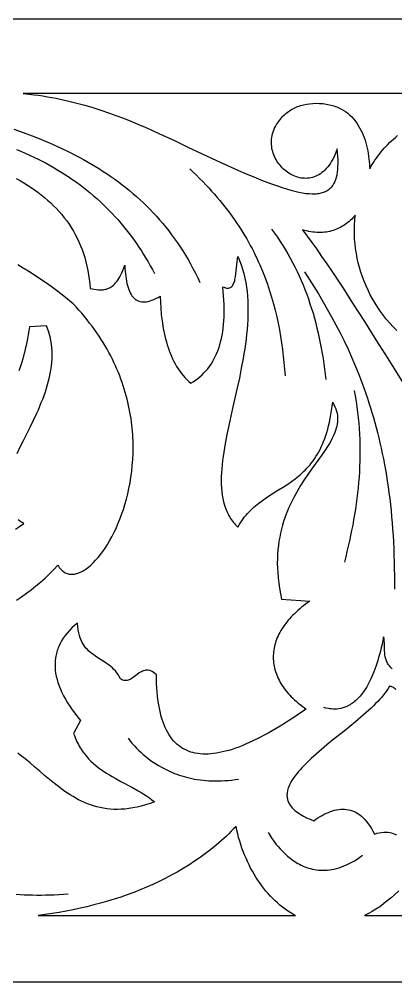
# Model space of a CAD drawing. Extents: x -58 to 58, y -20 to 20.
# Drawn here: x 13.56 to 29.2, y -20 to 20 of the extents above; entities that cross this region are included whole.
import ezdxf

# ---------------------------------------------------------------- set-up
doc = ezdxf.new("R2010")
doc.units = 0
doc.layers.add('LAYER_1', color=18, linetype='CONTINUOUS')

msp = doc.modelspace()

# ---------------------------------------------------------------- linework, layer by layer
at = {"layer": 'LAYER_1'}
for points in [[(-58.226, -20), (-36.442, -20), (58.226, -20), (58.226, 20), (-36.442, 20), (-58.226, 20)], [(25.04, -17.248), (24.926, -17.186), (24.815, -17.12), (24.705, -17.049), (24.597, -16.975), (24.491, -16.895), (24.387, -16.812), (24.285, -16.725), (24.185, -16.634), (24.088, -16.539), (23.993, -16.44), (23.9, -16.338), (23.809, -16.233), (23.72, -16.123), (23.635, -16.011), (23.551, -15.896), (23.47, -15.777), (23.392, -15.655), (23.316, -15.531), (23.244, -15.404), (23.173, -15.274), (23.106, -15.142), (23.042, -15.007), (22.98, -14.869), (22.921, -14.73), (22.866, -14.588), (22.813, -14.445), (22.764, -14.299), (22.717, -14.151), (22.674, -14.002), (22.634, -13.851), (22.598, -13.699), (22.565, -13.545), (22.467, -13.647), (22.367, -13.748), (22.266, -13.847), (22.164, -13.944), (21.956, -14.135), (21.743, -14.319), (21.525, -14.497), (21.302, -14.669), (21.075, -14.835), (20.843, -14.995), (20.608, -15.149), (20.368, -15.297), (20.124, -15.44), (19.876, -15.577), (19.625, -15.709), (19.37, -15.835), (19.112, -15.956), (18.851, -16.071), (18.586, -16.181), (18.319, -16.286), (18.048, -16.386), (17.775, -16.48), (17.5, -16.57), (17.222, -16.655), (16.942, -16.735), (16.66, -16.81), (16.376, -16.88), (16.09, -16.946), (15.802, -17.008), (15.513, -17.064), (15.223, -17.117), (14.931, -17.165), (14.638, -17.208), (14.345, -17.248)]]:
    msp.add_lwpolyline(points, close=True, dxfattribs=at)
for points in [[(40.272, 16.921), (13.728, 16.921), (14.176, 16.865), (14.363, 16.839), (14.549, 16.811), (14.732, 16.78), (14.912, 16.748), (15.091, 16.714), (15.268, 16.678), (15.443, 16.64), (15.617, 16.6), (15.788, 16.559), (15.958, 16.516), (16.293, 16.425), (16.622, 16.327), (16.945, 16.225), (17.263, 16.117), (17.576, 16.004), (17.886, 15.886), (18.191, 15.764), (18.494, 15.639), (18.794, 15.51), (19.091, 15.379), (19.387, 15.244), (19.976, 14.97), (20.564, 14.69), (21.154, 14.408), (21.751, 14.127), (22.054, 13.987), (22.359, 13.849), (22.668, 13.713), (22.981, 13.579), (23.299, 13.448), (23.622, 13.319), (23.95, 13.194), (24.284, 13.073), (24.48, 13.006), (24.666, 12.947), (24.843, 12.895), (25.011, 12.852), (25.171, 12.815), (25.322, 12.786), (25.464, 12.765), (25.599, 12.752), (25.725, 12.745), (25.843, 12.747), (25.899, 12.75), (25.954, 12.755), (26.006, 12.762), (26.057, 12.771), (26.106, 12.782), (26.152, 12.795), (26.197, 12.81), (26.241, 12.826), (26.282, 12.844), (26.322, 12.864), (26.36, 12.886), (26.396, 12.91), (26.431, 12.935), (26.464, 12.963), (26.495, 12.992), (26.524, 13.023), (26.552, 13.056), (26.579, 13.09), (26.603, 13.127), (26.627, 13.165), (26.648, 13.205), (26.669, 13.247), (26.687, 13.29), (26.704, 13.336), (26.734, 13.432), (26.759, 13.535), (26.777, 13.645), (26.791, 13.763), (26.799, 13.887), (26.802, 14.019), (26.801, 14.157), (26.794, 14.303), (26.783, 14.455), (26.768, 14.615), (26.726, 14.499), (26.682, 14.389), (26.636, 14.286), (26.587, 14.189), (26.536, 14.098), (26.484, 14.013), (26.429, 13.935), (26.373, 13.862), (26.315, 13.794), (26.256, 13.733), (26.195, 13.676), (26.133, 13.626), (26.07, 13.58), (26.006, 13.539), (25.941, 13.504), (25.875, 13.474), (25.809, 13.448), (25.742, 13.427), (25.675, 13.411), (25.607, 13.399), (25.54, 13.391), (25.472, 13.388), (25.404, 13.389), (25.337, 13.394), (25.27, 13.402), (25.204, 13.415), (25.138, 13.431), (25.073, 13.451), (25.008, 13.475), (24.945, 13.502), (24.883, 13.532), (24.822, 13.565), (24.762, 13.601), (24.704, 13.64), (24.647, 13.682), (24.592, 13.727), (24.539, 13.774), (24.488, 13.824), (24.439, 13.876), (24.392, 13.93), (24.348, 13.987), (24.306, 14.045), (24.266, 14.106), (24.229, 14.168), (24.195, 14.232), (24.164, 14.297), (24.136, 14.365), (24.111, 14.433), (24.09, 14.503), (24.071, 14.573), (24.057, 14.645), (24.046, 14.718), (24.039, 14.792), (24.036, 14.866), (24.037, 14.941), (24.042, 15.016), (24.051, 15.092), (24.064, 15.168), (24.083, 15.244), (24.106, 15.32), (24.133, 15.396), (24.166, 15.472), (24.203, 15.547), (24.246, 15.623), (24.284, 15.683), (24.324, 15.742), (24.365, 15.798), (24.407, 15.852), (24.451, 15.903), (24.496, 15.952), (24.542, 15.999), (24.589, 16.044), (24.638, 16.086), (24.687, 16.126), (24.738, 16.165), (24.79, 16.2), (24.843, 16.234), (24.897, 16.266), (24.953, 16.295), (25.009, 16.323), (25.066, 16.348), (25.124, 16.372), (25.184, 16.393), (25.244, 16.413), (25.305, 16.431), (25.367, 16.446), (25.494, 16.472), (25.623, 16.49), (25.757, 16.502), (25.893, 16.506), (26.031, 16.503), (26.105, 16.499), (26.176, 16.493), (26.247, 16.485), (26.315, 16.476), (26.382, 16.464), (26.447, 16.45), (26.511, 16.435), (26.573, 16.418), (26.633, 16.399), (26.692, 16.379), (26.75, 16.357), (26.806, 16.333), (26.914, 16.282), (27.016, 16.224), (27.112, 16.161), (27.203, 16.093), (27.289, 16.019), (27.369, 15.941), (27.445, 15.859), (27.515, 15.773), (27.581, 15.683), (27.643, 15.589), (27.699, 15.493), (27.752, 15.393), (27.8, 15.291), (27.845, 15.187), (27.885, 15.081), (27.922, 14.974), (27.955, 14.865), (27.984, 14.755), (28.011, 14.645), (28.034, 14.534), (28.054, 14.423), (28.071, 14.313), (28.085, 14.203), (28.097, 14.094), (28.106, 13.986), (28.112, 13.879), (28.116, 13.784), (28.168, 13.875), (28.221, 13.964), (28.276, 14.053), (28.334, 14.14), (28.393, 14.226), (28.454, 14.311), (28.518, 14.395), (28.583, 14.478), (28.651, 14.559), (28.721, 14.639), (28.792, 14.718), (28.866, 14.796), (28.942, 14.872), (29.02, 14.947), (29.099, 15.02), (29.181, 15.092), (29.265, 15.162)], [(13.344, 15.434), (13.72, 15.299), (14.093, 15.159), (14.461, 15.012), (14.643, 14.937), (14.824, 14.859), (15.004, 14.78), (15.183, 14.699), (15.36, 14.616), (15.536, 14.532), (15.71, 14.445), (15.883, 14.357), (16.055, 14.266), (16.225, 14.173), (16.394, 14.079), (16.561, 13.982), (16.726, 13.883), (16.89, 13.781), (17.052, 13.677), (17.212, 13.571), (17.371, 13.463), (17.528, 13.352), (17.683, 13.238), (17.836, 13.122), (17.988, 13.004), (18.137, 12.883), (18.285, 12.759), (18.431, 12.632), (18.574, 12.503), (18.716, 12.37), (18.855, 12.235), (18.993, 12.097), (19.128, 11.956), (19.261, 11.812), (19.392, 11.665), (19.52, 11.514), (19.647, 11.361), (19.771, 11.204), (19.892, 11.044), (20.012, 10.881), (20.129, 10.715), (20.243, 10.545), (20.355, 10.371), (20.464, 10.194), (20.571, 10.014), (20.676, 9.83), (20.777, 9.642), (20.876, 9.451), (20.973, 9.256), (21.066, 9.057)], [(13.452, 14.59), (13.635, 14.514), (13.815, 14.436), (13.993, 14.356), (14.169, 14.273), (14.342, 14.189), (14.512, 14.102), (14.681, 14.013), (14.847, 13.922), (15.01, 13.829), (15.171, 13.734), (15.33, 13.637), (15.486, 13.537), (15.64, 13.435), (15.791, 13.332), (15.94, 13.226), (16.087, 13.118), (16.231, 13.008), (16.373, 12.896), (16.513, 12.782), (16.65, 12.665), (16.785, 12.547), (16.918, 12.427), (17.048, 12.304), (17.176, 12.18), (17.302, 12.053), (17.425, 11.925), (17.546, 11.794), (17.665, 11.662), (17.782, 11.527), (17.896, 11.39), (18.008, 11.252), (18.118, 11.111), (18.225, 10.969), (18.33, 10.824), (18.433, 10.677), (18.534, 10.529), (18.633, 10.378), (18.729, 10.226), (18.823, 10.071), (18.915, 9.915), (19.005, 9.757), (19.093, 9.597), (19.178, 9.434)], [(20.641, 13.778), (20.781, 13.648), (20.917, 13.517), (21.05, 13.386), (21.18, 13.255), (21.306, 13.123), (21.43, 12.992), (21.55, 12.86), (21.667, 12.728), (21.781, 12.596), (21.893, 12.464), (22.001, 12.332), (22.106, 12.2), (22.209, 12.067), (22.308, 11.935), (22.405, 11.802), (22.499, 11.669), (22.59, 11.537), (22.679, 11.403), (22.765, 11.27), (22.849, 11.137), (22.93, 11.004), (23.008, 10.87), (23.084, 10.736), (23.158, 10.603), (23.229, 10.469), (23.298, 10.335), (23.365, 10.201), (23.429, 10.067), (23.491, 9.932), (23.552, 9.798), (23.665, 9.529), (23.771, 9.26), (23.869, 8.99), (23.959, 8.72), (24.043, 8.449), (24.119, 8.179), (24.189, 7.908), (24.253, 7.636), (24.311, 7.365), (24.364, 7.093), (24.411, 6.821), (24.454, 6.549), (24.492, 6.276), (24.526, 6.004), (24.557, 5.731), (24.583, 5.458), (24.607, 5.185)], [(13.435, 13.383), (13.595, 13.294), (13.752, 13.202), (13.904, 13.108), (14.054, 13.011), (14.199, 12.911), (14.341, 12.808), (14.478, 12.702), (14.612, 12.594), (14.742, 12.482), (14.868, 12.368), (14.99, 12.25), (15.107, 12.13), (15.221, 12.006), (15.33, 11.879), (15.434, 11.749), (15.535, 11.616), (15.631, 11.479), (15.722, 11.339), (15.809, 11.196), (15.891, 11.049), (15.968, 10.899), (16.04, 10.745), (16.108, 10.588), (16.171, 10.427), (16.229, 10.262), (16.282, 10.093), (16.329, 9.921), (16.372, 9.745), (16.409, 9.565), (16.441, 9.381), (16.468, 9.194), (16.489, 9.002), (16.505, 8.806), (16.675, 8.779), (16.764, 8.766), (16.856, 8.757), (16.95, 8.754), (16.997, 8.756), (17.045, 8.76), (17.092, 8.766), (17.14, 8.776), (17.188, 8.789), (17.236, 8.805), (17.284, 8.825), (17.332, 8.849), (17.38, 8.878), (17.427, 8.911), (17.474, 8.949), (17.52, 8.993), (17.566, 9.041), (17.612, 9.096), (17.657, 9.157), (17.701, 9.224), (17.745, 9.298), (17.787, 9.379), (17.829, 9.467), (17.87, 9.562), (17.91, 9.666), (17.948, 9.777), (17.954, 9.655), (17.962, 9.537), (17.972, 9.424), (17.984, 9.316), (17.999, 9.212), (18.016, 9.114), (18.036, 9.02), (18.058, 8.932), (18.083, 8.848), (18.11, 8.77), (18.14, 8.697), (18.172, 8.629), (18.207, 8.567), (18.245, 8.51), (18.285, 8.459), (18.329, 8.413), (18.374, 8.373), (18.423, 8.339), (18.475, 8.31), (18.529, 8.287), (18.586, 8.27), (18.647, 8.259), (18.71, 8.254), (18.776, 8.255), (18.845, 8.262), (18.917, 8.276), (18.993, 8.296), (19.071, 8.322), (19.153, 8.355), (19.238, 8.394), (19.326, 8.439), (19.417, 8.492), (19.424, 8.244), (19.439, 7.992), (19.461, 7.737), (19.475, 7.609), (19.492, 7.481), (19.51, 7.353), (19.531, 7.225), (19.555, 7.098), (19.58, 6.971), (19.608, 6.845), (19.639, 6.72), (19.672, 6.597), (19.708, 6.475), (19.747, 6.354), (19.788, 6.236), (19.832, 6.119), (19.879, 6.005), (19.929, 5.893), (19.982, 5.783), (20.038, 5.677), (20.098, 5.573), (20.16, 5.472), (20.226, 5.375), (20.295, 5.282), (20.367, 5.192), (20.443, 5.106), (20.522, 5.024), (20.605, 4.947), (20.691, 4.874), (20.791, 4.935), (20.887, 5.001), (20.979, 5.07), (21.068, 5.143), (21.154, 5.22), (21.235, 5.301), (21.314, 5.387), (21.388, 5.476), (21.459, 5.569), (21.526, 5.666), (21.589, 5.767), (21.648, 5.873), (21.704, 5.982), (21.756, 6.096), (21.804, 6.214), (21.848, 6.336), (21.889, 6.463), (21.925, 6.593), (21.958, 6.728), (21.986, 6.868), (22.011, 7.011), (22.032, 7.159), (22.048, 7.312), (22.061, 7.469), (22.07, 7.63), (22.074, 7.796), (22.075, 7.966), (22.071, 8.141), (22.063, 8.32), (22.051, 8.504), (22.035, 8.692), (22.014, 8.885), (22.071, 8.86), (22.124, 8.842), (22.172, 8.831), (22.217, 8.827), (22.259, 8.829), (22.296, 8.837), (22.331, 8.851), (22.362, 8.871), (22.39, 8.896), (22.416, 8.925), (22.439, 8.959), (22.46, 8.998), (22.478, 9.04), (22.495, 9.086), (22.509, 9.134), (22.522, 9.186), (22.544, 9.297), (22.56, 9.416), (22.574, 9.539), (22.586, 9.666), (22.61, 9.915), (22.625, 10.033), (22.644, 10.144), (22.681, 10.057), (22.716, 9.969), (22.781, 9.791), (22.838, 9.611), (22.888, 9.429), (22.931, 9.245), (22.967, 9.058), (22.997, 8.87), (23.021, 8.68), (23.039, 8.488), (23.052, 8.295), (23.059, 8.1), (23.061, 7.904), (23.058, 7.707), (23.051, 7.509), (23.039, 7.309), (23.023, 7.109), (23.004, 6.909), (22.981, 6.707), (22.955, 6.505), (22.926, 6.303), (22.894, 6.101), (22.86, 5.898), (22.785, 5.494), (22.703, 5.09), (22.616, 4.688), (22.438, 3.894), (22.35, 3.504), (22.266, 3.12), (22.187, 2.743), (22.117, 2.373), (22.085, 2.191), (22.056, 2.012), (22.031, 1.835), (22.008, 1.661), (21.989, 1.489), (21.973, 1.32), (21.962, 1.154), (21.955, 0.991), (21.953, 0.831), (21.955, 0.674), (21.963, 0.521), (21.976, 0.371), (21.994, 0.225), (22.019, 0.083), (22.049, -0.056), (22.086, -0.19), (22.13, -0.321), (22.154, -0.385), (22.181, -0.447), (22.209, -0.509), (22.238, -0.569), (22.27, -0.628), (22.303, -0.687), (22.339, -0.744), (22.376, -0.8), (22.416, -0.854), (22.457, -0.908), (22.501, -0.96), (22.546, -1.011), (22.594, -1.061), (22.644, -1.11), (22.696, -1.017), (22.751, -0.928), (22.807, -0.843), (22.865, -0.762), (22.924, -0.684), (22.985, -0.609), (23.048, -0.536), (23.112, -0.467), (23.177, -0.401), (23.243, -0.336), (23.311, -0.274), (23.38, -0.215), (23.52, -0.101), (23.664, 0.006), (23.811, 0.108), (23.96, 0.206), (24.263, 0.396), (24.567, 0.586), (24.718, 0.685), (24.868, 0.788), (25.016, 0.896), (25.161, 1.011), (25.233, 1.072), (25.303, 1.134), (25.373, 1.199), (25.441, 1.267), (25.509, 1.337), (25.575, 1.411), (25.64, 1.487), (25.704, 1.566), (25.766, 1.649), (25.827, 1.735), (25.886, 1.825), (25.944, 1.919), (26, 2.017), (26.054, 2.119), (26.106, 2.226), (26.156, 2.337), (26.204, 2.453), (26.25, 2.573), (26.294, 2.699), (26.336, 2.83), (26.375, 2.966), (26.412, 3.108), (26.447, 3.255), (26.478, 3.409), (26.508, 3.568), (26.534, 3.734), (26.558, 3.906), (26.579, 4.084), (26.63, 3.99), (26.674, 3.897), (26.709, 3.805), (26.738, 3.714), (26.759, 3.623), (26.773, 3.533), (26.781, 3.444), (26.782, 3.354), (26.777, 3.266), (26.766, 3.177), (26.75, 3.089), (26.728, 3.001), (26.701, 2.912), (26.669, 2.824), (26.633, 2.735), (26.592, 2.645), (26.547, 2.556), (26.499, 2.465), (26.446, 2.374), (26.391, 2.282), (26.27, 2.096), (26.139, 1.905), (25.854, 1.506), (25.704, 1.297), (25.552, 1.081), (25.4, 0.855), (25.249, 0.621), (25.175, 0.5), (25.102, 0.376), (25.03, 0.249), (24.961, 0.12), (24.893, -0.012), (24.827, -0.147), (24.764, -0.286), (24.704, -0.428), (24.646, -0.573), (24.592, -0.721), (24.541, -0.873), (24.494, -1.029), (24.451, -1.188), (24.412, -1.352), (24.378, -1.519), (24.348, -1.69), (24.324, -1.866), (24.304, -2.045), (24.29, -2.23), (24.282, -2.418), (24.28, -2.611), (24.284, -2.809), (24.295, -3.012), (24.312, -3.22), (24.336, -3.432), (24.368, -3.65), (24.407, -3.873), (24.454, -4.101), (25.635, -4.179), (25.544, -4.242), (25.456, -4.306), (25.371, -4.371), (25.289, -4.436), (25.209, -4.502), (25.132, -4.569), (25.058, -4.636), (24.987, -4.704), (24.918, -4.772), (24.852, -4.841), (24.789, -4.911), (24.729, -4.98), (24.672, -5.051), (24.617, -5.121), (24.565, -5.192), (24.516, -5.264), (24.47, -5.336), (24.426, -5.408), (24.386, -5.48), (24.348, -5.553), (24.313, -5.626), (24.28, -5.699), (24.251, -5.773), (24.224, -5.846), (24.2, -5.92), (24.179, -5.994), (24.161, -6.068), (24.146, -6.142), (24.133, -6.216), (24.123, -6.29), (24.116, -6.365), (24.112, -6.439), (24.111, -6.513), (24.112, -6.587), (24.116, -6.661), (24.124, -6.735), (24.134, -6.809), (24.146, -6.883), (24.162, -6.956), (24.18, -7.029), (24.202, -7.102), (24.226, -7.175), (24.253, -7.248), (24.282, -7.32), (24.315, -7.392), (24.351, -7.463), (24.389, -7.535), (24.43, -7.605), (24.474, -7.676), (24.521, -7.746), (24.571, -7.815), (24.623, -7.884), (24.679, -7.953), (24.737, -8.021), (24.798, -8.088), (24.862, -8.155), (24.929, -8.221), (24.999, -8.286), (25.071, -8.351), (25.147, -8.416), (25.225, -8.479), (25.306, -8.542), (25.39, -8.604), (25.477, -8.665), (25.291, -8.795), (25.107, -8.92), (24.926, -9.04), (24.748, -9.156), (24.572, -9.268), (24.399, -9.375), (24.229, -9.477), (24.062, -9.575), (23.897, -9.668), (23.735, -9.757), (23.575, -9.84), (23.418, -9.919), (23.265, -9.994), (23.113, -10.064), (22.965, -10.129), (22.819, -10.189), (22.677, -10.245), (22.537, -10.296), (22.399, -10.342), (22.265, -10.383), (22.133, -10.42), (22.004, -10.451), (21.879, -10.478), (21.755, -10.5), (21.635, -10.517), (21.518, -10.53), (21.403, -10.537), (21.292, -10.54), (21.183, -10.537), (21.077, -10.53), (20.974, -10.518), (20.874, -10.501), (20.777, -10.479), (20.683, -10.452), (20.591, -10.419), (20.503, -10.382), (20.418, -10.34), (20.335, -10.293), (20.256, -10.241), (20.179, -10.183), (20.106, -10.121), (20.035, -10.053), (19.968, -9.981), (19.903, -9.903), (19.842, -9.82), (19.783, -9.732), (19.728, -9.639), (19.676, -9.541), (19.626, -9.437), (19.58, -9.328), (19.537, -9.214), (19.497, -9.095), (19.46, -8.97), (19.426, -8.84), (19.396, -8.705), (19.368, -8.565), (19.343, -8.419), (19.322, -8.268), (19.304, -8.112), (19.289, -7.95), (19.277, -7.783), (19.268, -7.61), (19.262, -7.432), (19.26, -7.249), (19.199, -7.193), (19.141, -7.147), (19.084, -7.111), (19.029, -7.083), (18.975, -7.065), (18.923, -7.054), (18.873, -7.05), (18.823, -7.052), (18.775, -7.06), (18.728, -7.074), (18.682, -7.092), (18.637, -7.114), (18.592, -7.14), (18.549, -7.168), (18.463, -7.229), (18.295, -7.356), (18.253, -7.385), (18.212, -7.412), (18.169, -7.435), (18.127, -7.455), (18.084, -7.471), (18.041, -7.481), (17.997, -7.487), (17.952, -7.485), (17.907, -7.477), (17.86, -7.462), (17.813, -7.438), (17.764, -7.406), (17.718, -7.316), (17.668, -7.233), (17.613, -7.156), (17.556, -7.085), (17.495, -7.019), (17.431, -6.958), (17.365, -6.9), (17.298, -6.846), (17.228, -6.795), (17.157, -6.746), (17.013, -6.653), (16.868, -6.562), (16.725, -6.468), (16.655, -6.419), (16.586, -6.368), (16.52, -6.314), (16.455, -6.257), (16.393, -6.195), (16.334, -6.13), (16.278, -6.059), (16.226, -5.982), (16.178, -5.899), (16.134, -5.81), (16.095, -5.713), (16.06, -5.608), (16.032, -5.494), (16.008, -5.372), (15.991, -5.24), (15.98, -5.098), (15.862, -5.197), (15.752, -5.298), (15.65, -5.402), (15.557, -5.507), (15.471, -5.614), (15.393, -5.723), (15.323, -5.834), (15.261, -5.947), (15.207, -6.061), (15.183, -6.119), (15.161, -6.178), (15.141, -6.236), (15.123, -6.296), (15.106, -6.355), (15.092, -6.415), (15.08, -6.476), (15.07, -6.537), (15.055, -6.66), (15.048, -6.785), (15.049, -6.911), (15.058, -7.039), (15.075, -7.169), (15.099, -7.3), (15.131, -7.433), (15.171, -7.567), (15.218, -7.703), (15.274, -7.84), (15.336, -7.979), (15.407, -8.119), (15.485, -8.261), (15.57, -8.404), (15.663, -8.548), (15.764, -8.694), (15.872, -8.84), (15.988, -8.989), (16.111, -9.138), (15.822, -9.688), (15.851, -9.769), (15.882, -9.847), (15.914, -9.924), (15.947, -9.998), (15.982, -10.07), (16.018, -10.139), (16.055, -10.207), (16.093, -10.273), (16.133, -10.337), (16.174, -10.399), (16.26, -10.518), (16.349, -10.63), (16.443, -10.735), (16.541, -10.835), (16.642, -10.93), (16.747, -11.019), (16.854, -11.104), (16.964, -11.184), (17.077, -11.261), (17.191, -11.335), (17.307, -11.406), (17.425, -11.475), (17.544, -11.542), (17.785, -11.671), (18.269, -11.926), (18.507, -12.059), (18.624, -12.129), (18.74, -12.201), (18.854, -12.276), (18.966, -12.354), (19.075, -12.436), (19.181, -12.522), (18.993, -12.59), (18.809, -12.649), (18.63, -12.7), (18.455, -12.742), (18.285, -12.776), (18.118, -12.803), (17.956, -12.821), (17.797, -12.833), (17.642, -12.838), (17.491, -12.835), (17.343, -12.826), (17.199, -12.811), (17.057, -12.79), (16.919, -12.764), (16.784, -12.731), (16.652, -12.694), (16.522, -12.652), (16.395, -12.605), (16.271, -12.553), (16.149, -12.497), (16.029, -12.438), (15.911, -12.374), (15.796, -12.308), (15.682, -12.238), (15.57, -12.165), (15.459, -12.09), (15.35, -12.012), (15.242, -11.932), (15.031, -11.767), (14.823, -11.597), (14.618, -11.424), (14.416, -11.249), (14.214, -11.076), (14.013, -10.905), (13.81, -10.74), (13.605, -10.581), (13.502, -10.505)], [(29.245, 7.07), (29.097, 7.218), (28.954, 7.371), (28.818, 7.528), (28.688, 7.69), (28.565, 7.856), (28.448, 8.025), (28.338, 8.198), (28.234, 8.375), (28.137, 8.554), (28.047, 8.736), (27.963, 8.921), (27.886, 9.109), (27.815, 9.298), (27.751, 9.49), (27.694, 9.683), (27.643, 9.877), (27.599, 10.073), (27.562, 10.27), (27.532, 10.468), (27.509, 10.666), (27.492, 10.864), (27.482, 11.063), (27.48, 11.261), (27.484, 11.459), (27.495, 11.657), (27.513, 11.853), (27.467, 11.799), (27.419, 11.746), (27.37, 11.695), (27.32, 11.646), (27.268, 11.599), (27.214, 11.554), (27.159, 11.511), (27.102, 11.47), (27.044, 11.431), (26.984, 11.394), (26.923, 11.359), (26.86, 11.327), (26.796, 11.297), (26.731, 11.27), (26.664, 11.244), (26.596, 11.222), (26.526, 11.202), (26.455, 11.184), (26.382, 11.17), (26.308, 11.158), (26.233, 11.148), (26.157, 11.142), (26.079, 11.139), (26, 11.138), (25.919, 11.14), (25.837, 11.146), (25.754, 11.155), (25.67, 11.166), (25.584, 11.181), (25.497, 11.2), (25.409, 11.221), (25.32, 11.246), (25.514, 10.991), (25.712, 10.722), (25.915, 10.44), (26.121, 10.147), (26.331, 9.842), (26.545, 9.525), (26.763, 9.199), (26.984, 8.863), (27.435, 8.164), (27.9, 7.434), (28.377, 6.678), (28.865, 5.899), (29.87, 4.298)], [(24.041, 11.276), (24.163, 11.109), (24.282, 10.94), (24.396, 10.769), (24.507, 10.597), (24.615, 10.422), (24.718, 10.245), (24.819, 10.067), (24.916, 9.886), (25.009, 9.704), (25.099, 9.519), (25.185, 9.333), (25.269, 9.145), (25.349, 8.956), (25.425, 8.764), (25.499, 8.571), (25.569, 8.375), (25.636, 8.178), (25.701, 7.98), (25.762, 7.779), (25.82, 7.577), (25.875, 7.374), (25.927, 7.168), (25.976, 6.961), (26.022, 6.752), (26.066, 6.542), (26.107, 6.33), (26.145, 6.116), (26.18, 5.901), (26.213, 5.685), (26.243, 5.466), (26.27, 5.247), (26.295, 5.025)], [(13.449, -4.136), (13.658, -4), (13.862, -3.857), (14.063, -3.708), (14.258, -3.552), (14.45, -3.391), (14.636, -3.223), (14.818, -3.049), (14.995, -2.869), (15.168, -2.684), (15.197, -2.733), (15.227, -2.778), (15.259, -2.82), (15.292, -2.858), (15.326, -2.893), (15.361, -2.925), (15.397, -2.953), (15.435, -2.978), (15.473, -3), (15.512, -3.019), (15.552, -3.034), (15.593, -3.047), (15.635, -3.056), (15.677, -3.062), (15.721, -3.065), (15.765, -3.065), (15.81, -3.062), (15.855, -3.057), (15.901, -3.048), (15.947, -3.036), (15.994, -3.022), (16.042, -3.005), (16.09, -2.985), (16.138, -2.962), (16.187, -2.936), (16.236, -2.908), (16.285, -2.877), (16.335, -2.844), (16.435, -2.769), (16.535, -2.684), (16.635, -2.589), (16.736, -2.485), (16.835, -2.372), (16.935, -2.249), (17.033, -2.118), (17.129, -1.978), (17.224, -1.83), (17.317, -1.673), (17.408, -1.509), (17.496, -1.338), (17.581, -1.159), (17.663, -0.973), (17.741, -0.781), (17.816, -0.582), (17.886, -0.377), (17.951, -0.166), (18.012, 0.051), (18.068, 0.273), (18.118, 0.501), (18.163, 0.733), (18.201, 0.97), (18.233, 1.211), (18.259, 1.457), (18.277, 1.706), (18.288, 1.959), (18.291, 2.215), (18.29, 2.344), (18.287, 2.475), (18.281, 2.605), (18.274, 2.737), (18.264, 2.869), (18.252, 3.002), (18.238, 3.135), (18.222, 3.269), (18.204, 3.403), (18.183, 3.538), (18.159, 3.673), (18.133, 3.809), (18.105, 3.945), (18.075, 4.081), (18.041, 4.218), (18.006, 4.355), (17.967, 4.492), (17.926, 4.63), (17.882, 4.767), (17.836, 4.905), (17.786, 5.043), (17.734, 5.181), (17.679, 5.319), (17.621, 5.458), (17.561, 5.596), (17.497, 5.734), (17.43, 5.872), (17.36, 6.01), (17.288, 6.148), (17.212, 6.285), (17.132, 6.423), (17.05, 6.56), (16.964, 6.697), (16.875, 6.833), (16.783, 6.97), (16.688, 7.106), (16.589, 7.241), (16.486, 7.376), (16.38, 7.511), (16.271, 7.645), (16.158, 7.779), (16.041, 7.912), (15.921, 8.045), (15.797, 8.176), (15.569, 8.365), (15.34, 8.547), (15.111, 8.724), (14.882, 8.895), (14.653, 9.06), (14.423, 9.219), (14.193, 9.371), (13.962, 9.517), (13.731, 9.657), (13.5, 9.791)], [(25.41, 9.5), (25.605, 9.198), (25.797, 8.893), (25.986, 8.584), (26.173, 8.271), (26.356, 7.953), (26.536, 7.631), (26.712, 7.303), (26.885, 6.969), (27.052, 6.63), (27.216, 6.284), (27.374, 5.931), (27.528, 5.571), (27.676, 5.204), (27.748, 5.018), (27.819, 4.829), (27.888, 4.638), (27.956, 4.445), (28.022, 4.251), (28.087, 4.053), (28.15, 3.854), (28.211, 3.652), (28.271, 3.448), (28.329, 3.242), (28.385, 3.033), (28.44, 2.822), (28.493, 2.608), (28.544, 2.392), (28.593, 2.173), (28.64, 1.951), (28.686, 1.727), (28.729, 1.5), (28.77, 1.27), (28.81, 1.037), (28.847, 0.801), (28.883, 0.563), (28.916, 0.321), (28.947, 0.077), (28.976, -0.171), (29.003, -0.422), (29.027, -0.676), (29.049, -0.933), (29.069, -1.193), (29.087, -1.457), (29.102, -1.724), (29.115, -1.994), (29.125, -2.268), (29.133, -2.546), (29.139, -2.826), (29.142, -3.111), (29.142, -3.399), (29.14, -3.691)], [(13.476, 1.96), (13.605, 2.225), (13.74, 2.496), (14.018, 3.053), (14.156, 3.338), (14.291, 3.627), (14.356, 3.773), (14.419, 3.92), (14.48, 4.068), (14.538, 4.216), (14.594, 4.365), (14.647, 4.515), (14.696, 4.665), (14.741, 4.816), (14.782, 4.967), (14.819, 5.119), (14.851, 5.271), (14.877, 5.423), (14.899, 5.576), (14.915, 5.729), (14.925, 5.882), (14.928, 6.036), (14.925, 6.189), (14.915, 6.343), (14.898, 6.496), (14.873, 6.65), (14.841, 6.803), (14.821, 6.88), (14.8, 6.957), (14.776, 7.033), (14.751, 7.11), (14.723, 7.186), (14.692, 7.262), (13.984, 7.215), (13.96, 7.052), (13.934, 6.892), (13.906, 6.736), (13.877, 6.584), (13.846, 6.436), (13.813, 6.292), (13.779, 6.151), (13.744, 6.015), (13.706, 5.882), (13.667, 5.752), (13.627, 5.627), (13.585, 5.505), (13.541, 5.387)], [(27.474, 4.571), (27.516, 4.344), (27.553, 4.117), (27.587, 3.89), (27.616, 3.664), (27.641, 3.438), (27.663, 3.212), (27.68, 2.987), (27.694, 2.762), (27.703, 2.537), (27.71, 2.313), (27.712, 2.089), (27.711, 1.865), (27.707, 1.642), (27.699, 1.418), (27.687, 1.196), (27.673, 0.973), (27.655, 0.751), (27.635, 0.528), (27.611, 0.306), (27.584, 0.085), (27.555, -0.137), (27.523, -0.358), (27.488, -0.579), (27.45, -0.799), (27.41, -1.02), (27.367, -1.24), (27.322, -1.46), (27.275, -1.68), (27.225, -1.9), (27.173, -2.119), (27.119, -2.339), (27.063, -2.558)], [(13.401, -1.197), (13.573, -1.077), (13.748, -0.953), (13.688, -0.917), (13.63, -0.881), (13.576, -0.844), (13.524, -0.807)], [(29.045, -6.996), (29.004, -6.956), (28.967, -6.915), (28.933, -6.875), (28.902, -6.834), (28.875, -6.793), (28.851, -6.752), (28.83, -6.711), (28.812, -6.669), (28.796, -6.628), (28.782, -6.586), (28.761, -6.503), (28.748, -6.419), (28.74, -6.335), (28.736, -6.251), (28.734, -6.167), (28.732, -5.998), (28.729, -5.914), (28.722, -5.83), (28.711, -5.746), (28.692, -5.663), (28.661, -5.821), (28.628, -5.973), (28.595, -6.12), (28.56, -6.262), (28.525, -6.398), (28.488, -6.53), (28.451, -6.656), (28.413, -6.778), (28.374, -6.894), (28.334, -7.006), (28.294, -7.114), (28.253, -7.216), (28.211, -7.314), (28.169, -7.408), (28.126, -7.498), (28.082, -7.583), (28.039, -7.665), (27.994, -7.742), (27.95, -7.815), (27.905, -7.885), (27.86, -7.951), (27.814, -8.013), (27.768, -8.072), (27.722, -8.127), (27.676, -8.179), (27.63, -8.228), (27.584, -8.273), (27.538, -8.316), (27.491, -8.355), (27.445, -8.392), (27.399, -8.426), (27.353, -8.457), (27.308, -8.486), (27.262, -8.512), (27.172, -8.557), (27.084, -8.594), (26.997, -8.622), (26.912, -8.643), (26.83, -8.657), (26.75, -8.665), (26.674, -8.669), (26.601, -8.668), (26.532, -8.663), (26.466, -8.656), (26.406, -8.646), (26.298, -8.624), (26.213, -8.602)], [(29.204, -7.86), (29.171, -7.83), (29.138, -7.802), (29.105, -7.778), (29.072, -7.758), (29.04, -7.742), (29.006, -7.731), (28.973, -7.724), (28.94, -7.721), (28.888, -7.809), (28.829, -7.897), (28.764, -7.987), (28.694, -8.076), (28.619, -8.167), (28.538, -8.258), (28.452, -8.35), (28.363, -8.443), (28.269, -8.536), (28.171, -8.629), (27.966, -8.817), (27.748, -9.007), (27.522, -9.198), (27.29, -9.389), (27.053, -9.581), (26.577, -9.966), (26.343, -10.158), (26.114, -10.349), (25.894, -10.539), (25.684, -10.728), (25.584, -10.821), (25.488, -10.915), (25.395, -11.007), (25.307, -11.1), (25.223, -11.191), (25.144, -11.282), (25.07, -11.373), (25.002, -11.463), (24.939, -11.552), (24.882, -11.64), (24.832, -11.727), (24.788, -11.814), (24.752, -11.9), (24.722, -11.984), (24.701, -12.068), (24.687, -12.151), (24.683, -12.192), (24.681, -12.233), (24.682, -12.273), (24.684, -12.314), (24.689, -12.354), (24.696, -12.393), (24.705, -12.433), (24.717, -12.472), (24.731, -12.51), (24.747, -12.549), (24.766, -12.587), (24.787, -12.625), (24.811, -12.662), (24.838, -12.7), (24.866, -12.737), (24.898, -12.773), (24.932, -12.809), (24.969, -12.845), (25.009, -12.881), (25.051, -12.916), (25.145, -12.985), (25.25, -13.053), (25.367, -13.119), (25.496, -13.184), (25.638, -13.247), (25.793, -13.309), (25.88, -13.248), (25.967, -13.191), (26.055, -13.137), (26.142, -13.087), (26.229, -13.041), (26.316, -12.999), (26.402, -12.962), (26.488, -12.929), (26.574, -12.9), (26.659, -12.876), (26.744, -12.857), (26.828, -12.843), (26.911, -12.834), (26.994, -12.831), (27.076, -12.833), (27.157, -12.841), (27.238, -12.854), (27.317, -12.874), (27.396, -12.899), (27.474, -12.931), (27.551, -12.97), (27.626, -13.014), (27.701, -13.066), (27.774, -13.125), (27.846, -13.19), (27.916, -13.263), (27.986, -13.343), (28.054, -13.431), (28.12, -13.526), (28.185, -13.629), (28.249, -13.74), (28.31, -13.86), (28.414, -13.829), (28.513, -13.807), (28.608, -13.792), (28.698, -13.784), (28.784, -13.783), (28.867, -13.789), (28.946, -13.8), (29.021, -13.817), (29.093, -13.839), (29.163, -13.866), (29.23, -13.897)], [(18.092, -9.876), (18.159, -9.971), (18.244, -10.078), (18.299, -10.143), (18.363, -10.215), (18.435, -10.293), (18.517, -10.375), (18.608, -10.462), (18.707, -10.551), (18.815, -10.643), (18.933, -10.735), (19.06, -10.829), (19.196, -10.921), (19.341, -11.012), (19.495, -11.1), (19.659, -11.186), (19.745, -11.227), (19.833, -11.267), (19.923, -11.305), (20.015, -11.342), (20.11, -11.378), (20.208, -11.412), (20.308, -11.444), (20.41, -11.475), (20.514, -11.503), (20.622, -11.53), (20.731, -11.554), (20.843, -11.576), (20.957, -11.595), (21.074, -11.612), (21.194, -11.627), (21.316, -11.638), (21.44, -11.647), (21.567, -11.652), (21.696, -11.655), (21.828, -11.654), (21.962, -11.65), (22.099, -11.643), (22.238, -11.632), (22.38, -11.617), (22.525, -11.599), (22.672, -11.576)], [(23.899, -13.795), (23.967, -13.911), (24.051, -14.04), (24.105, -14.118), (24.166, -14.202), (24.236, -14.291), (24.314, -14.385), (24.399, -14.482), (24.492, -14.58), (24.592, -14.677), (24.7, -14.774), (24.816, -14.868), (24.876, -14.914), (24.938, -14.958), (25.002, -15.001), (25.068, -15.042), (25.135, -15.082), (25.205, -15.12), (25.276, -15.156), (25.349, -15.19), (25.423, -15.221), (25.499, -15.25), (25.577, -15.276), (25.657, -15.299), (25.738, -15.319), (25.821, -15.336), (25.906, -15.35), (25.992, -15.36), (26.08, -15.366), (26.17, -15.369), (26.261, -15.367), (26.354, -15.361), (26.449, -15.351), (26.545, -15.336), (26.642, -15.316), (26.742, -15.292), (26.843, -15.262), (26.945, -15.227), (27.049, -15.187), (27.154, -15.141), (27.261, -15.09), (27.37, -15.032), (27.479, -14.968), (27.591, -14.899), (27.704, -14.822), (27.818, -14.739)], [(13.434, -16.359), (13.601, -16.371), (13.771, -16.381), (13.942, -16.388), (14.116, -16.394), (14.292, -16.396), (14.47, -16.397), (14.651, -16.394), (14.834, -16.39), (15.019, -16.382), (15.207, -16.373), (15.397, -16.36), (15.589, -16.345)], [(29.323, -16.219), (29.164, -16.37), (29.005, -16.511), (28.847, -16.643), (28.688, -16.766), (28.531, -16.88), (28.373, -16.985), (28.216, -17.081), (28.06, -17.169), (27.904, -17.248), (42.76, -17.248)]]:
    msp.add_lwpolyline(points, dxfattribs=at)

doc.saveas('drawing.dxf')
